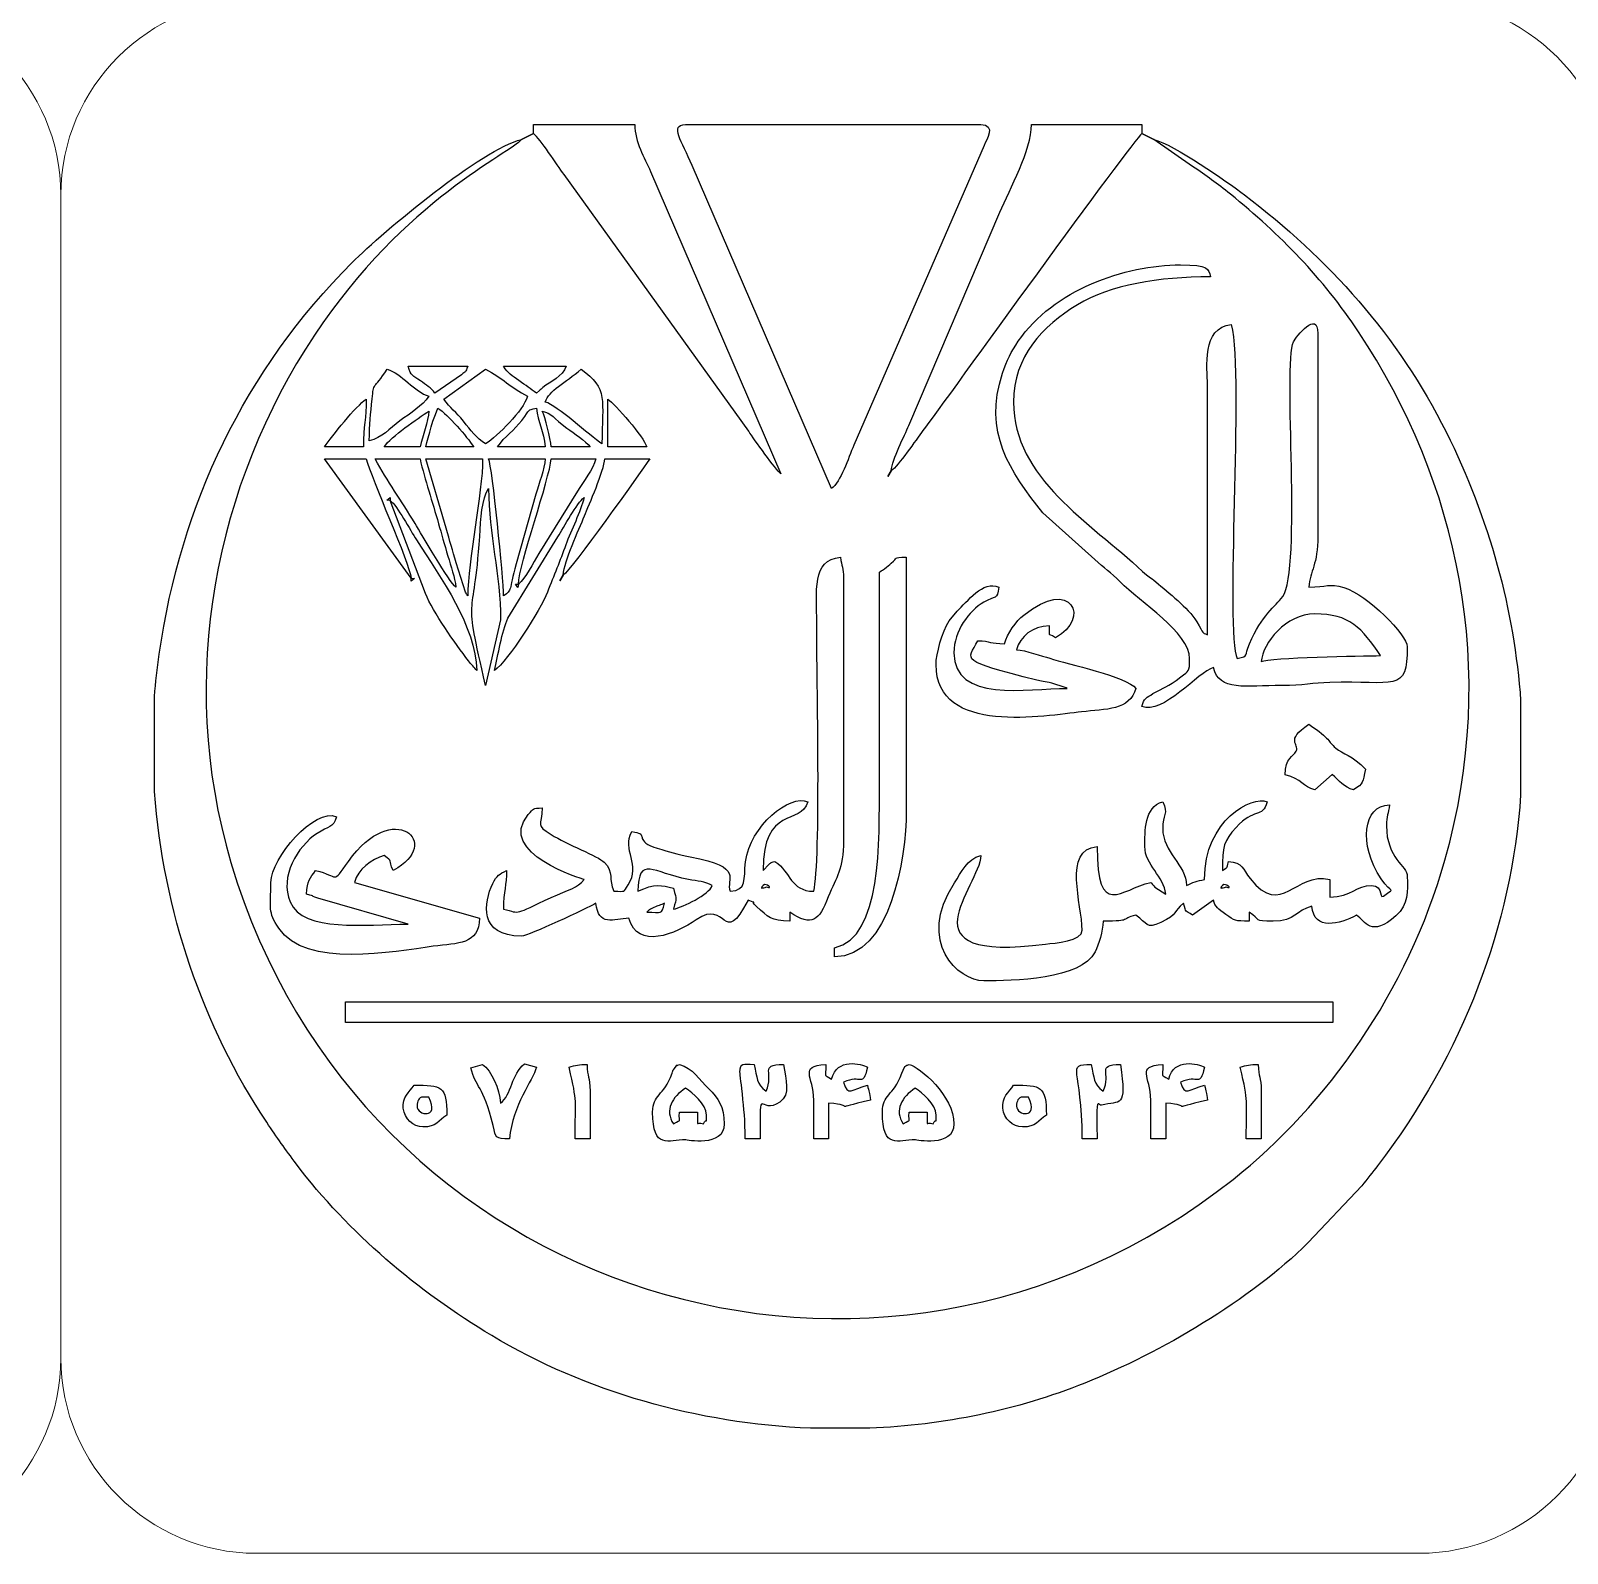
# Model space of a CAD drawing. Header units: millimetres. Extents: x -591 to 604, y 170 to 320.
# Drawn here: x -292.99 to -243.74, y 220.27 to 269.08 of the extents above; entities that cross this region are included whole.
import ezdxf

# ---------------------------------------------------------------- set-up
doc = ezdxf.new("R2010")
doc.units = ezdxf.units.MM
doc.header["$MEASUREMENT"] = 0
doc.layers.add('Layer 1', color=7, linetype='Continuous')

msp = doc.modelspace()

# ---------------------------------------------------------------- linework, layer by layer
at = {"layer": 'Layer 1', "color": 250, "lineweight": 18}
for points in [[(-335.5708, 270.0725), (-335.5708, 270.0725), (-298.2834, 270.0725), (-298.2834, 270.0725), (-294.8375, 270.0725), (-292.0271, 267.2621), (-292.0271, 263.8162), (-292.0271, 263.8162), (-292.0271, 226.5288), (-292.0271, 226.5288), (-292.0271, 223.0829), (-294.8375, 220.2725), (-298.2834, 220.2725), (-298.2834, 220.2725), (-335.5708, 220.2725), (-335.5708, 220.2725), (-339.0167, 220.2725), (-341.8271, 223.0829), (-341.8271, 226.5288), (-341.8271, 226.5288), (-341.8271, 263.8162), (-341.8271, 263.8162), (-341.8271, 267.2621), (-339.0167, 270.0725), (-335.5708, 270.0725)], [(-285.7708, 270.0725), (-285.7708, 270.0725), (-248.4834, 270.0725), (-248.4834, 270.0725), (-245.0375, 270.0725), (-242.2271, 267.2621), (-242.2271, 263.8162), (-242.2271, 263.8162), (-242.2271, 226.5288), (-242.2271, 226.5288), (-242.2271, 223.0829), (-245.0375, 220.2725), (-248.4834, 220.2725), (-248.4834, 220.2725), (-285.7708, 220.2725), (-285.7708, 220.2725), (-289.2167, 220.2725), (-292.0271, 223.0829), (-292.0271, 226.5288), (-292.0271, 226.5288), (-292.0271, 263.8162), (-292.0271, 263.8162), (-292.0271, 267.2621), (-289.2167, 270.0725), (-285.7708, 270.0725)]]:
    msp.add_open_spline(points, degree=3, knots=[0, 0, 0, 0, 0.125, 0.125, 0.125, 0.25, 0.25, 0.25, 0.375, 0.375, 0.375, 0.5, 0.5, 0.5, 0.625, 0.625, 0.625, 0.75, 0.75, 0.75, 0.875, 0.875, 0.875, 1, 1, 1, 1], dxfattribs=at)
at = {"layer": 'Layer 1', "color": 240}
for points, knots in [([(-276.8804, 265.7787), (-276.6498, 265.6096), (-276.1298, 264.7777), (-275.8973, 264.467), (-275.8973, 264.467), (-269.9768, 256.2356), (-269.9768, 256.2356), (-269.8064, 255.9854), (-269.1075, 254.9977), (-268.9439, 254.878), (-268.9439, 254.878), (-273.1247, 264.5622), (-273.1247, 264.5622), (-273.3188, 265.0163), (-273.6294, 265.5037), (-273.6294, 266.0656), (-273.6294, 266.0656), (-276.8804, 266.0656), (-276.8804, 266.0656), (-276.8804, 266.0656), (-276.8804, 265.7787), (-276.8804, 265.7787)], [0, 0, 0, 0, 0.1428571, 0.1428571, 0.1428571, 0.2857143, 0.2857143, 0.2857143, 0.4285714, 0.4285714, 0.4285714, 0.5714286, 0.5714286, 0.5714286, 0.7142857, 0.7142857, 0.7142857, 0.8571429, 0.8571429, 0.8571429, 1, 1, 1, 1]), ([(-267.3184, 254.3999), (-267.0313, 254.6104), (-266.7843, 255.3724), (-266.6081, 255.7932), (-266.6081, 255.7932), (-262.4333, 265.3944), (-262.4333, 265.3944), (-262.3437, 265.5854), (-262.0409, 266.0656), (-262.5375, 266.0656), (-262.5375, 266.0656), (-272.0037, 266.0656), (-272.0037, 266.0656), (-272.5265, 266.0656), (-272.1204, 265.5359), (-271.7862, 264.7534), (-271.7862, 264.7534), (-267.3184, 254.3999), (-267.3184, 254.3999)], [0, 0, 0, 0, 0.1666667, 0.1666667, 0.1666667, 0.3333333, 0.3333333, 0.3333333, 0.5, 0.5, 0.5, 0.6666667, 0.6666667, 0.6666667, 0.8333333, 0.8333333, 0.8333333, 1, 1, 1, 1]), ([(-265.406, 254.9736), (-265.1844, 255.122), (-264.6098, 255.9717), (-264.395, 256.2575), (-263.6963, 257.1873), (-257.6695, 265.5622), (-257.3739, 265.7787), (-257.3739, 265.7787), (-257.3739, 266.0656), (-257.3739, 266.0656), (-257.3739, 266.0656), (-260.9119, 266.0656), (-260.9119, 266.0656), (-260.9119, 265.2549), (-261.6009, 264.002), (-261.931, 263.26), (-261.931, 263.26), (-264.8459, 256.4215), (-264.8459, 256.4215), (-264.9788, 256.0995), (-265.376, 255.3346), (-265.406, 254.9736)], [0, 0, 0, 0, 0.1428571, 0.1428571, 0.1428571, 0.2857143, 0.2857143, 0.2857143, 0.4285714, 0.4285714, 0.4285714, 0.5714286, 0.5714286, 0.5714286, 0.7142857, 0.7142857, 0.7142857, 0.8571429, 0.8571429, 0.8571429, 1, 1, 1, 1]), ([(-256.9914, 265.5875), (-256.9914, 265.5875), (-255.7483, 264.727), (-255.7483, 264.727), (-255.2948, 264.4247), (-254.9726, 264.1902), (-254.5355, 263.8364), (-252.9436, 262.5483), (-251.5657, 261.1385), (-250.4313, 259.4301), (-247.2321, 254.6115), (-245.9158, 248.6305), (-247.6599, 242.4866), (-248.8536, 238.2813), (-251.4396, 234.638), (-254.45, 232.2562), (-265.8312, 223.2512), (-282.4424, 228.4985), (-286.5731, 242.4121), (-288.344, 248.377), (-287.0536, 254.554), (-283.8992, 259.3151), (-281.015, 263.6681), (-277.5682, 265.1707), (-277.2629, 265.5875), (-278.5107, 265.2968), (-281.6737, 262.6586), (-282.6892, 261.6432), (-286.1412, 258.1916), (-288.1731, 253.9153), (-288.8759, 249.0881), (-288.9414, 248.6392), (-288.9904, 248.1872), (-289.0241, 247.7331), (-289.0241, 247.7331), (-289.0241, 244.6858), (-289.0241, 244.6858), (-288.7492, 240.8946), (-287.4712, 237.1401), (-285.429, 234.0897), (-285.0884, 233.581), (-284.8405, 233.2306), (-284.4763, 232.7477), (-282.8164, 230.5463), (-280.5688, 228.66), (-278.2139, 227.2489), (-275.1971, 225.4412), (-271.6101, 224.4299), (-267.9913, 224.2793), (-267.9913, 224.2793), (-266.0984, 224.2793), (-266.0984, 224.2793), (-263.7227, 224.3787), (-261.3737, 224.8554), (-259.2043, 225.7271), (-256.7533, 226.7121), (-253.9097, 228.381), (-252.0412, 230.2297), (-252.0412, 230.2297), (-250.3262, 232.0528), (-250.3262, 232.0528), (-250.1473, 232.2643), (-249.9729, 232.4916), (-249.819, 232.6928), (-247.0563, 236.3041), (-245.5255, 240.3925), (-245.2301, 244.5787), (-245.2301, 244.5787), (-245.2301, 247.5939), (-245.2301, 247.5939), (-245.4348, 250.5065), (-246.2311, 253.4224), (-247.6206, 256.2167), (-249.1373, 259.2669), (-251.4182, 261.8047), (-254.0818, 263.8118), (-254.6478, 264.2384), (-256.337, 265.4351), (-256.9914, 265.5875)], [0, 0, 0, 0, 0.0384615, 0.0384615, 0.0384615, 0.0769231, 0.0769231, 0.0769231, 0.1153846, 0.1153846, 0.1153846, 0.1538462, 0.1538462, 0.1538462, 0.1923077, 0.1923077, 0.1923077, 0.2307692, 0.2307692, 0.2307692, 0.2692308, 0.2692308, 0.2692308, 0.3076923, 0.3076923, 0.3076923, 0.3461538, 0.3461538, 0.3461538, 0.3846154, 0.3846154, 0.3846154, 0.4230769, 0.4230769, 0.4230769, 0.4615385, 0.4615385, 0.4615385, 0.5, 0.5, 0.5, 0.5384615, 0.5384615, 0.5384615, 0.5769231, 0.5769231, 0.5769231, 0.6153846, 0.6153846, 0.6153846, 0.6538462, 0.6538462, 0.6538462, 0.6923077, 0.6923077, 0.6923077, 0.7307692, 0.7307692, 0.7307692, 0.7692308, 0.7692308, 0.7692308, 0.8076923, 0.8076923, 0.8076923, 0.8461538, 0.8461538, 0.8461538, 0.8846154, 0.8846154, 0.8846154, 0.9230769, 0.9230769, 0.9230769, 0.9615385, 0.9615385, 0.9615385, 1, 1, 1, 1]), ([(-277.0717, 265.6831), (-277.0717, 265.6831), (-277.2629, 265.5875), (-277.2629, 265.5875), (-277.2629, 265.5875), (-277.0717, 265.6831), (-277.0717, 265.6831)], [0, 0, 0, 0, 0.5, 0.5, 0.5, 1, 1, 1, 1]), ([(-276.8804, 265.7787), (-276.8804, 265.7787), (-277.0717, 265.6831), (-277.0717, 265.6831), (-277.0717, 265.6831), (-276.8804, 265.7787), (-276.8804, 265.7787)], [0, 0, 0, 0, 0.5, 0.5, 0.5, 1, 1, 1, 1]), ([(-257.1826, 265.6831), (-257.1826, 265.6831), (-257.3739, 265.7787), (-257.3739, 265.7787), (-257.3739, 265.7787), (-257.1826, 265.6831), (-257.1826, 265.6831)], [0, 0, 0, 0, 0.5, 0.5, 0.5, 1, 1, 1, 1]), ([(-256.9914, 265.5875), (-256.9914, 265.5875), (-257.1826, 265.6831), (-257.1826, 265.6831), (-257.1826, 265.6831), (-256.9914, 265.5875), (-256.9914, 265.5875)], [0, 0, 0, 0, 0.5, 0.5, 0.5, 1, 1, 1, 1]), ([(-255.844, 248.9495), (-255.844, 248.486), (-255.859, 248.5803), (-256.1233, 248.3682), (-256.5597, 248.0179), (-256.666, 248.0425), (-257.0166, 247.8272), (-257.2299, 247.6963), (-257.3037, 247.6824), (-257.3739, 247.4195), (-256.7164, 247.1155), (-255.5483, 248.5373), (-255.0791, 248.6626), (-254.8972, 247.8823), (-254.0518, 248.0929), (-252.8795, 248.0886), (-252.2164, 248.0862), (-251.8869, 248.1716), (-251.3529, 248.1877), (-249.2672, 248.2501), (-248.8636, 247.8229), (-248.8636, 249.3319), (-248.8636, 249.689), (-250.1272, 251.0026), (-250.8961, 251.2268), (-251.3825, 251.3686), (-251.4479, 251.2443), (-252.0192, 251.2443), (-251.9758, 251.7662), (-251.7323, 251.9736), (-251.7323, 252.87), (-251.7323, 252.87), (-251.7323, 259.3721), (-251.7323, 259.3721), (-251.7323, 260.1439), (-252.4365, 259.2628), (-252.5136, 259.1017), (-252.8531, 258.3923), (-252.237, 251.7926), (-252.8589, 250.9368), (-253.0944, 250.6128), (-253.5279, 250.3596), (-253.9261, 249.422), (-254.098, 249.0171), (-253.9162, 249.0558), (-254.314, 248.9495), (-254.7256, 249.8073), (-254.0998, 257.9185), (-254.5053, 259.6589), (-255.4651, 259.5791), (-255.2706, 258.2296), (-255.2703, 257.7466), (-255.2703, 257.7466), (-255.2703, 249.7144), (-255.2703, 249.7144), (-255.4752, 249.7971), (-255.3582, 249.7253), (-255.6158, 250.1339), (-255.9065, 250.5949), (-256.5052, 251.0529), (-256.9254, 251.406), (-257.1189, 251.5687), (-257.1572, 251.5644), (-257.3508, 251.7456), (-259.0544, 253.3403), (-261.4856, 254.721), (-261.4856, 257.1728), (-261.4856, 258.6435), (-260.5574, 259.6092), (-259.4389, 260.2897), (-258.3992, 260.9222), (-256.8236, 261.189), (-255.1746, 261.189), (-255.2432, 261.4456), (-255.2245, 261.5715), (-256.1308, 261.5715), (-257.9289, 261.5715), (-260.2113, 260.7647), (-261.3349, 259.1259), (-261.5655, 258.7895), (-261.6964, 258.5163), (-261.837, 258.0981), (-262.4705, 256.2133), (-261.6116, 254.9585), (-260.545, 253.6192), (-260.545, 253.6192), (-258.8798, 252.129), (-258.8798, 252.129), (-258.5734, 251.8369), (-258.3707, 251.7192), (-258.0678, 251.4111), (-257.4292, 250.762), (-255.844, 249.7869), (-255.844, 248.9495)], [0, 0, 0, 0, 0.0322581, 0.0322581, 0.0322581, 0.0645161, 0.0645161, 0.0645161, 0.0967742, 0.0967742, 0.0967742, 0.1290323, 0.1290323, 0.1290323, 0.1612903, 0.1612903, 0.1612903, 0.1935484, 0.1935484, 0.1935484, 0.2258065, 0.2258065, 0.2258065, 0.2580645, 0.2580645, 0.2580645, 0.2903226, 0.2903226, 0.2903226, 0.3225806, 0.3225806, 0.3225806, 0.3548387, 0.3548387, 0.3548387, 0.3870968, 0.3870968, 0.3870968, 0.4193548, 0.4193548, 0.4193548, 0.4516129, 0.4516129, 0.4516129, 0.483871, 0.483871, 0.483871, 0.516129, 0.516129, 0.516129, 0.5483871, 0.5483871, 0.5483871, 0.5806452, 0.5806452, 0.5806452, 0.6129032, 0.6129032, 0.6129032, 0.6451613, 0.6451613, 0.6451613, 0.6774194, 0.6774194, 0.6774194, 0.7096774, 0.7096774, 0.7096774, 0.7419355, 0.7419355, 0.7419355, 0.7741935, 0.7741935, 0.7741935, 0.8064516, 0.8064516, 0.8064516, 0.8387097, 0.8387097, 0.8387097, 0.8709677, 0.8709677, 0.8709677, 0.9032258, 0.9032258, 0.9032258, 0.9354839, 0.9354839, 0.9354839, 0.9677419, 0.9677419, 0.9677419, 1, 1, 1, 1]), ([(-282.1395, 255.9298), (-281.7325, 256.0246), (-281.4958, 256.3187), (-281.1563, 256.5721), (-280.8167, 256.8254), (-280.4435, 257.0409), (-280.2271, 257.3641), (-280.6867, 257.4869), (-281.1063, 258.102), (-281.5657, 258.2246), (-282.0212, 257.5447), (-281.997, 257.8277), (-282.0476, 257.2723), (-282.0917, 256.7869), (-282.1395, 256.4771), (-282.1395, 255.9298)], [0, 0, 0, 0, 0.2, 0.2, 0.2, 0.4, 0.4, 0.4, 0.6, 0.6, 0.6, 0.8, 0.8, 0.8, 1, 1, 1, 1]), ([(-280.0358, 257.4597), (-280.0358, 257.4597), (-279.186, 258.0442), (-279.186, 258.0442), (-279.0427, 258.1789), (-279.0625, 258.1037), (-278.984, 258.3203), (-278.984, 258.3203), (-280.8964, 258.3203), (-280.8964, 258.3203), (-280.8116, 258.0024), (-280.7366, 258.0212), (-280.5017, 257.8546), (-280.3223, 257.7275), (-280.1596, 257.6285), (-280.0358, 257.4597)], [0, 0, 0, 0, 0.2, 0.2, 0.2, 0.4, 0.4, 0.4, 0.6, 0.6, 0.6, 0.8, 0.8, 0.8, 1, 1, 1, 1]), ([(-279.7489, 257.2685), (-279.5548, 256.9785), (-279.3525, 256.8596), (-279.12, 256.5588), (-278.8813, 256.2499), (-278.713, 256.0368), (-278.4103, 255.8342), (-278.0295, 256.0891), (-277.199, 256.8875), (-277.0717, 257.3641), (-277.5901, 257.6384), (-277.8919, 257.9505), (-278.4103, 258.2246), (-278.4103, 258.2246), (-279.7489, 257.2685), (-279.7489, 257.2685)], [0, 0, 0, 0, 0.2, 0.2, 0.2, 0.4, 0.4, 0.4, 0.6, 0.6, 0.6, 0.8, 0.8, 0.8, 1, 1, 1, 1]), ([(-276.7848, 257.4597), (-276.7848, 257.4597), (-276.6821, 257.5482), (-276.6821, 257.5482), (-276.6672, 257.5606), (-276.5986, 257.6186), (-276.578, 257.6355), (-276.3218, 257.8437), (-275.9473, 257.9922), (-275.8286, 258.3203), (-275.8286, 258.3203), (-277.8366, 258.3203), (-277.8366, 258.3203), (-277.6847, 258.0935), (-277.5822, 258.0195), (-277.3406, 257.8602), (-277.1092, 257.7077), (-276.9837, 257.5928), (-276.7848, 257.4597)], [0, 0, 0, 0, 0.1666667, 0.1666667, 0.1666667, 0.3333333, 0.3333333, 0.3333333, 0.5, 0.5, 0.5, 0.6666667, 0.6666667, 0.6666667, 0.8333333, 0.8333333, 0.8333333, 1, 1, 1, 1]), ([(-276.4979, 257.1728), (-276.1256, 257.0734), (-275.0832, 256.1035), (-274.6812, 255.8342), (-274.6812, 257.2135), (-274.4653, 257.632), (-275.3505, 258.2246), (-275.8429, 257.7967), (-276.4, 257.5394), (-276.4979, 257.1728)], [0, 0, 0, 0, 0.3333333, 0.3333333, 0.3333333, 0.6666667, 0.6666667, 0.6666667, 1, 1, 1, 1]), ([(-283.5737, 255.7386), (-283.5737, 255.7386), (-282.3307, 255.7386), (-282.3307, 255.7386), (-282.3307, 256.4073), (-282.2351, 256.6528), (-282.2351, 257.2685), (-282.5547, 257.0546), (-283.3434, 256.0827), (-283.5737, 255.7386)], [0, 0, 0, 0, 0.3333333, 0.3333333, 0.3333333, 0.6666667, 0.6666667, 0.6666667, 1, 1, 1, 1]), ([(-274.4899, 255.7386), (-274.4899, 255.7386), (-273.2469, 255.7386), (-273.2469, 255.7386), (-273.332, 256.0573), (-274.2681, 257.106), (-274.4899, 257.2685), (-274.4899, 257.2685), (-274.4899, 255.7386), (-274.4899, 255.7386)], [0, 0, 0, 0, 0.3333333, 0.3333333, 0.3333333, 0.6666667, 0.6666667, 0.6666667, 1, 1, 1, 1]), ([(-281.6614, 255.7386), (-281.6614, 255.7386), (-280.514, 255.7386), (-280.514, 255.7386), (-280.4298, 256.0995), (-280.2562, 256.5367), (-280.2271, 256.886), (-280.5859, 256.6458), (-281.4407, 256.0679), (-281.6614, 255.7386)], [0, 0, 0, 0, 0.3333333, 0.3333333, 0.3333333, 0.6666667, 0.6666667, 0.6666667, 1, 1, 1, 1]), ([(-280.3227, 255.7386), (-280.3227, 255.7386), (-278.7928, 255.7386), (-278.7928, 255.7386), (-279.0173, 256.0737), (-279.6044, 256.7568), (-279.9402, 256.9816), (-280.0685, 256.7145), (-280.247, 256.0634), (-280.3227, 255.7386)], [0, 0, 0, 0, 0.3333333, 0.3333333, 0.3333333, 0.6666667, 0.6666667, 0.6666667, 1, 1, 1, 1]), ([(-278.0278, 255.7386), (-278.0278, 255.7386), (-276.4979, 255.7386), (-276.4979, 255.7386), (-276.5393, 256.2354), (-276.747, 256.5277), (-276.7848, 256.9816), (-277.1148, 256.8935), (-276.9526, 256.9722), (-277.2494, 256.5857), (-277.495, 256.266), (-277.7993, 256.0798), (-278.0278, 255.7386)], [0, 0, 0, 0, 0.25, 0.25, 0.25, 0.5, 0.5, 0.5, 0.75, 0.75, 0.75, 1, 1, 1, 1]), ([(-276.3066, 255.7386), (-276.3066, 255.7386), (-275.0637, 255.7386), (-275.0637, 255.7386), (-275.2112, 255.9402), (-275.5666, 256.1614), (-275.8021, 256.3388), (-276.2479, 256.6747), (-276.2849, 256.8037), (-276.5935, 256.886), (-276.5033, 256.6979), (-276.3286, 256.0025), (-276.3066, 255.7386)], [0, 0, 0, 0, 0.25, 0.25, 0.25, 0.5, 0.5, 0.5, 0.75, 0.75, 0.75, 1, 1, 1, 1]), ([(-280.8008, 251.5313), (-280.8416, 252.0214), (-282.0909, 254.7372), (-282.2351, 255.356), (-282.2351, 255.356), (-283.5737, 255.356), (-283.5737, 255.356), (-283.5737, 255.356), (-280.8008, 251.5313), (-280.8008, 251.5313)], [0, 0, 0, 0, 0.3333333, 0.3333333, 0.3333333, 0.6666667, 0.6666667, 0.6666667, 1, 1, 1, 1]), ([(-279.3665, 251.2443), (-279.3918, 251.548), (-279.5272, 251.913), (-279.6201, 252.2338), (-279.7284, 252.6078), (-279.8316, 252.9603), (-279.9194, 253.2731), (-280.1175, 253.9783), (-280.3559, 254.6774), (-280.514, 255.356), (-280.514, 255.356), (-281.9482, 255.356), (-281.9482, 255.356), (-281.5618, 254.6256), (-281.1065, 254.0096), (-280.6743, 253.2833), (-280.469, 252.9382), (-279.5643, 251.3892), (-279.3665, 251.2443)], [0, 0, 0, 0, 0.1666667, 0.1666667, 0.1666667, 0.3333333, 0.3333333, 0.3333333, 0.5, 0.5, 0.5, 0.6666667, 0.6666667, 0.6666667, 0.8333333, 0.8333333, 0.8333333, 1, 1, 1, 1]), ([(-278.984, 250.9576), (-278.984, 252.0683), (-278.506, 254.2569), (-278.506, 255.356), (-278.506, 255.356), (-280.3227, 255.356), (-280.3227, 255.356), (-280.3227, 255.356), (-279.6741, 253.1361), (-279.6741, 253.1361), (-279.559, 252.7262), (-279.4705, 252.4169), (-279.3553, 252.0206), (-279.3553, 252.0206), (-279.0538, 251.0789), (-279.0538, 251.0789), (-279.0456, 251.0624), (-279.026, 251.031), (-279.0192, 251.018), (-279.0123, 251.0049), (-278.9974, 250.9766), (-278.984, 250.9576)], [0, 0, 0, 0, 0.1428571, 0.1428571, 0.1428571, 0.2857143, 0.2857143, 0.2857143, 0.4285714, 0.4285714, 0.4285714, 0.5714286, 0.5714286, 0.5714286, 0.7142857, 0.7142857, 0.7142857, 0.8571429, 0.8571429, 0.8571429, 1, 1, 1, 1]), ([(-277.8366, 250.9576), (-277.5383, 251.176), (-277.6853, 251.0874), (-277.4334, 251.9886), (-277.4334, 251.9886), (-276.7961, 254.2198), (-276.7961, 254.2198), (-276.7015, 254.5439), (-276.5252, 255.029), (-276.4979, 255.356), (-276.4979, 255.356), (-278.3147, 255.356), (-278.3147, 255.356), (-278.1966, 255.11), (-277.8366, 251.513), (-277.8366, 250.9576)], [0, 0, 0, 0, 0.2, 0.2, 0.2, 0.4, 0.4, 0.4, 0.6, 0.6, 0.6, 0.8, 0.8, 0.8, 1, 1, 1, 1]), ([(-277.3585, 251.3399), (-277.1241, 251.5117), (-276.8915, 252.0235), (-276.7077, 252.3148), (-276.7077, 252.3148), (-275.4647, 254.3228), (-275.4647, 254.3228), (-275.281, 254.6145), (-274.9601, 255.0278), (-274.8724, 255.356), (-274.8724, 255.356), (-276.3066, 255.356), (-276.3066, 255.356), (-276.3592, 254.724), (-277.3447, 251.9594), (-277.3585, 251.3399)], [0, 0, 0, 0, 0.2, 0.2, 0.2, 0.4, 0.4, 0.4, 0.6, 0.6, 0.6, 0.8, 0.8, 0.8, 1, 1, 1, 1]), ([(-275.9242, 251.6269), (-275.6545, 251.8074), (-273.4776, 254.8687), (-273.1511, 255.356), (-273.1511, 255.356), (-274.5855, 255.356), (-274.5855, 255.356), (-274.618, 254.9663), (-275.0975, 253.885), (-275.2411, 253.5256), (-275.4223, 253.0723), (-275.8856, 252.0902), (-275.9242, 251.6269)], [0, 0, 0, 0, 0.25, 0.25, 0.25, 0.5, 0.5, 0.5, 0.75, 0.75, 0.75, 1, 1, 1, 1]), ([(-265.406, 254.9736), (-265.406, 254.9736), (-265.516, 254.7872), (-265.516, 254.7872), (-265.516, 254.7872), (-265.406, 254.9736), (-265.406, 254.9736)], [0, 0, 0, 0, 0.5, 0.5, 0.5, 1, 1, 1, 1]), ([(-278.4103, 248.0889), (-278.4103, 248.0889), (-277.9322, 250.1925), (-277.9322, 250.1925), (-277.9322, 251.6315), (-278.3147, 252.9305), (-278.3147, 254.3999), (-278.5396, 254.0761), (-278.5605, 253.4323), (-278.5982, 252.8666), (-278.7913, 249.9816), (-279.1384, 251.2142), (-278.4103, 248.0889)], [0, 0, 0, 0, 0.25, 0.25, 0.25, 0.5, 0.5, 0.5, 0.75, 0.75, 0.75, 1, 1, 1, 1]), ([(-281.4701, 254.0174), (-281.4701, 254.0174), (-281.4701, 254.113), (-281.4701, 254.113), (-281.4701, 254.113), (-281.5817, 254.0333), (-281.5817, 254.0333), (-281.5817, 254.0333), (-281.4701, 254.0174), (-281.4701, 254.0174)], [0, 0, 0, 0, 0.3333333, 0.3333333, 0.3333333, 0.6666667, 0.6666667, 0.6666667, 1, 1, 1, 1]), ([(-281.4701, 254.0174), (-281.4701, 254.0174), (-280.3376, 251.0383), (-280.3376, 251.0383), (-280.0966, 250.4315), (-279.3944, 249.4434), (-278.9585, 248.8793), (-278.8646, 248.7581), (-278.7818, 248.6644), (-278.6972, 248.567), (-278.7289, 249.9936), (-279.8262, 251.5132), (-280.6283, 252.7556), (-280.828, 253.0649), (-281.2408, 253.8493), (-281.4701, 254.0174)], [0, 0, 0, 0, 0.2, 0.2, 0.2, 0.4, 0.4, 0.4, 0.6, 0.6, 0.6, 0.8, 0.8, 0.8, 1, 1, 1, 1]), ([(-278.1234, 248.567), (-277.692, 248.8832), (-276.651, 250.5167), (-276.4293, 251.0802), (-276.2177, 251.6177), (-276.0249, 252.0804), (-275.8397, 252.5942), (-275.6686, 253.0696), (-275.3616, 253.6549), (-275.2549, 254.113), (-275.4847, 253.9446), (-275.8965, 253.161), (-276.0967, 252.8513), (-276.0967, 252.8513), (-277.6955, 250.2426), (-277.6955, 250.2426), (-277.8927, 249.827), (-278.0118, 249.0466), (-278.1234, 248.567)], [0, 0, 0, 0, 0.1666667, 0.1666667, 0.1666667, 0.3333333, 0.3333333, 0.3333333, 0.5, 0.5, 0.5, 0.6666667, 0.6666667, 0.6666667, 0.8333333, 0.8333333, 0.8333333, 1, 1, 1, 1]), ([(-267.8921, 241.4911), (-268.6585, 241.5081), (-268.6033, 242.0912), (-269.1351, 242.4473), (-269.3092, 242.4007), (-269.232, 242.4274), (-269.3297, 242.3549), (-269.3297, 242.3549), (-269.5176, 242.1605), (-269.5176, 242.1605), (-269.5176, 244.2652), (-268.2905, 243.5842), (-268.0833, 244.3597), (-268.6468, 244.6202), (-269.9392, 243.5889), (-270.0781, 242.4339), (-270.1463, 241.8663), (-270.0158, 241.5371), (-270.5694, 241.4911), (-270.7322, 241.8852), (-270.0696, 242.261), (-271.8528, 242.5982), (-272.3238, 242.6871), (-272.4852, 242.7497), (-272.9114, 242.8783), (-272.9165, 242.8798), (-273.1185, 242.9421), (-273.1291, 242.9475), (-273.6224, 243.1959), (-273.1655, 243.3423), (-273.7248, 243.4035), (-274.0524, 242.8205), (-273.4178, 242.3368), (-273.8396, 241.7039), (-274.0204, 241.4326), (-273.8874, 241.5002), (-274.2986, 241.4911), (-274.4866, 241.8829), (-274.2787, 242.095), (-274.6086, 242.4241), (-274.795, 242.6101), (-275.8138, 243.0026), (-276.3083, 243.3086), (-276.833, 243.6335), (-276.6069, 243.5706), (-276.5935, 244.1685), (-276.9173, 244.1415), (-276.868, 244.1611), (-277.0438, 243.9493), (-278.0817, 242.6975), (-275.2817, 241.8757), (-275.2549, 241.8736), (-275.4641, 241.5879), (-275.751, 241.552), (-276.3041, 241.2971), (-277.5453, 240.7253), (-277.2495, 240.7806), (-277.8366, 240.9174), (-277.8366, 241.4979), (-277.7409, 241.6835), (-277.7409, 242.1605), (-277.9707, 242.0389), (-278.0496, 242.0046), (-278.1801, 241.7387), (-278.4751, 241.1373), (-278.6392, 240.0567), (-277.2629, 240.0567), (-277.0252, 240.0567), (-275.1749, 240.9485), (-274.8724, 241.1085), (-274.8106, 240.3655), (-274.2974, 240.5908), (-273.8206, 240.6304), (-273.5449, 239.598), (-272.3064, 240.1298), (-271.6604, 240.579), (-270.6476, 241.2832), (-270.8272, 239.6329), (-269.9957, 241.2041), (-269.6272, 241.0708), (-269.9737, 241.222), (-269.7223, 240.9994), (-269.3513, 240.6709), (-269.2679, 240.5348), (-268.657, 240.5348), (-268.657, 240.5348), (-268.657, 240.8216), (-268.657, 240.8216), (-267.9367, 240.3391), (-267.7286, 240.5447), (-267.4264, 241.3121), (-267.1653, 241.9752), (-266.9359, 242.1724), (-266.9359, 243.1166), (-266.9359, 243.1166), (-266.9359, 251.5313), (-266.9359, 251.5313), (-266.9359, 251.861), (-267.0066, 251.9015), (-267.0315, 252.2006), (-267.9597, 252.1234), (-267.7966, 251.0883), (-267.7965, 250.0969), (-267.7963, 248.2505), (-267.6571, 242.4997), (-267.8921, 241.4911)], [0, 0, 0, 0, 0.0285714, 0.0285714, 0.0285714, 0.0571429, 0.0571429, 0.0571429, 0.0857143, 0.0857143, 0.0857143, 0.1142857, 0.1142857, 0.1142857, 0.1428571, 0.1428571, 0.1428571, 0.1714286, 0.1714286, 0.1714286, 0.2, 0.2, 0.2, 0.2285714, 0.2285714, 0.2285714, 0.2571429, 0.2571429, 0.2571429, 0.2857143, 0.2857143, 0.2857143, 0.3142857, 0.3142857, 0.3142857, 0.3428571, 0.3428571, 0.3428571, 0.3714286, 0.3714286, 0.3714286, 0.4, 0.4, 0.4, 0.4285714, 0.4285714, 0.4285714, 0.4571429, 0.4571429, 0.4571429, 0.4857143, 0.4857143, 0.4857143, 0.5142857, 0.5142857, 0.5142857, 0.5428571, 0.5428571, 0.5428571, 0.5714286, 0.5714286, 0.5714286, 0.6, 0.6, 0.6, 0.6285714, 0.6285714, 0.6285714, 0.6571429, 0.6571429, 0.6571429, 0.6857143, 0.6857143, 0.6857143, 0.7142857, 0.7142857, 0.7142857, 0.7428571, 0.7428571, 0.7428571, 0.7714286, 0.7714286, 0.7714286, 0.8, 0.8, 0.8, 0.8285714, 0.8285714, 0.8285714, 0.8571429, 0.8571429, 0.8571429, 0.8857143, 0.8857143, 0.8857143, 0.9142857, 0.9142857, 0.9142857, 0.9428571, 0.9428571, 0.9428571, 0.9714286, 0.9714286, 0.9714286, 1, 1, 1, 1]), ([(-265.7885, 251.7225), (-265.7885, 249.4913), (-265.7885, 247.2602), (-265.7885, 245.0291), (-265.7885, 243.0472), (-265.7033, 240.0283), (-267.2227, 239.6742), (-267.2227, 239.6742), (-267.2227, 239.3873), (-267.2227, 239.3873), (-265.4472, 239.3873), (-264.9279, 242.5273), (-264.9279, 244.0728), (-264.9279, 244.0728), (-264.9279, 252.2006), (-264.9279, 252.2006), (-265.3894, 252.1903), (-265.1704, 252.1958), (-265.4064, 252.0096), (-265.4082, 252.0082), (-265.486, 251.9342), (-265.5604, 251.877), (-265.6656, 251.7959), (-265.7054, 251.778), (-265.7885, 251.7225)], [0, 0, 0, 0, 0.125, 0.125, 0.125, 0.25, 0.25, 0.25, 0.375, 0.375, 0.375, 0.5, 0.5, 0.5, 0.625, 0.625, 0.625, 0.75, 0.75, 0.75, 0.875, 0.875, 0.875, 1, 1, 1, 1]), ([(-280.8008, 251.5313), (-280.8008, 251.5313), (-280.8008, 251.4357), (-280.8008, 251.4357), (-280.8008, 251.4357), (-280.6892, 251.5154), (-280.6892, 251.5154), (-280.6892, 251.5154), (-280.8008, 251.5313), (-280.8008, 251.5313)], [0, 0, 0, 0, 0.3333333, 0.3333333, 0.3333333, 0.6666667, 0.6666667, 0.6666667, 1, 1, 1, 1]), ([(-277.3585, 251.3399), (-277.3585, 251.3399), (-277.4541, 251.3399), (-277.4541, 251.3399), (-277.4541, 251.3399), (-277.3744, 251.2285), (-277.3744, 251.2285), (-277.3744, 251.2285), (-277.3585, 251.3399), (-277.3585, 251.3399)], [0, 0, 0, 0, 0.3333333, 0.3333333, 0.3333333, 0.6666667, 0.6666667, 0.6666667, 1, 1, 1, 1]), ([(-275.9242, 251.6269), (-275.9242, 251.6269), (-276.0342, 251.4403), (-276.0342, 251.4403), (-276.0342, 251.4403), (-275.9242, 251.6269), (-275.9242, 251.6269)], [0, 0, 0, 0, 0.5, 0.5, 0.5, 1, 1, 1, 1]), ([(-263.9718, 248.7582), (-263.9718, 246.4664), (-260.4503, 247.12), (-259.3032, 247.2452), (-258.5419, 247.3285), (-257.7526, 247.2916), (-257.5651, 247.9932), (-257.8386, 248.3665), (-259.7562, 248.7844), (-260.3264, 248.9612), (-260.5789, 249.0396), (-261.101, 249.2123), (-261.39, 249.2363), (-261.2769, 249.66), (-260.8805, 249.9892), (-260.3382, 250.0013), (-260.3011, 249.5572), (-260.4406, 249.8341), (-260.1468, 249.6187), (-259.0048, 250.2232), (-259.6172, 251.5947), (-261.1617, 250.3468), (-261.3945, 250.159), (-261.6994, 249.7412), (-261.7723, 249.4275), (-262.253, 249.4275), (-262.2005, 249.5136), (-262.633, 249.5232), (-262.9768, 248.8736), (-263.2616, 248.901), (-260.7424, 248.2583), (-260.6053, 248.2234), (-260.4847, 248.2107), (-260.2632, 248.1638), (-260.2632, 248.1638), (-259.828, 248.0252), (-259.828, 248.0252), (-259.8139, 248.0191), (-259.7845, 248.006), (-259.7643, 247.9932), (-261.059, 247.9932), (-263.398, 247.5294), (-263.398, 249.1407), (-263.398, 249.8393), (-262.9271, 250.4754), (-262.4365, 250.761), (-262.0629, 250.9785), (-262.0102, 250.8188), (-261.9637, 251.2443), (-262.451, 251.4698), (-262.9833, 250.7689), (-263.295, 250.4721), (-263.295, 250.4721), (-263.5544, 250.1578), (-263.5544, 250.1578), (-263.7734, 249.8085), (-263.9718, 249.0962), (-263.9718, 248.7582)], [0, 0, 0, 0, 0.0526316, 0.0526316, 0.0526316, 0.1052632, 0.1052632, 0.1052632, 0.1578947, 0.1578947, 0.1578947, 0.2105263, 0.2105263, 0.2105263, 0.2631579, 0.2631579, 0.2631579, 0.3157895, 0.3157895, 0.3157895, 0.3684211, 0.3684211, 0.3684211, 0.4210526, 0.4210526, 0.4210526, 0.4736842, 0.4736842, 0.4736842, 0.5263158, 0.5263158, 0.5263158, 0.5789474, 0.5789474, 0.5789474, 0.6315789, 0.6315789, 0.6315789, 0.6842105, 0.6842105, 0.6842105, 0.7368421, 0.7368421, 0.7368421, 0.7894737, 0.7894737, 0.7894737, 0.8421053, 0.8421053, 0.8421053, 0.8947368, 0.8947368, 0.8947368, 0.9473684, 0.9473684, 0.9473684, 1, 1, 1, 1]), ([(-253.5491, 248.8538), (-253.4997, 249.4482), (-252.758, 250.3839), (-251.828, 250.3839), (-250.7179, 250.3839), (-250.3187, 249.9327), (-249.7243, 249.045), (-250.3117, 249.045), (-253.2761, 248.985), (-253.5491, 248.8538)], [0, 0, 0, 0, 0.3333333, 0.3333333, 0.3333333, 0.6666667, 0.6666667, 0.6666667, 1, 1, 1, 1]), ([(-252.7842, 245.2203), (-252.2308, 245.0913), (-252.2144, 244.8453), (-251.828, 244.7422), (-251.828, 244.7422), (-251.2721, 245.2389), (-251.2721, 245.2389), (-251.0447, 245.0381), (-250.8937, 244.8245), (-250.5849, 244.7422), (-250.2584, 244.9608), (-250.3045, 244.9736), (-250.2025, 245.4115), (-250.6258, 245.8577), (-250.934, 245.887), (-251.1598, 246.0797), (-251.4365, 246.3154), (-251.2739, 246.3467), (-252.0192, 246.8458), (-252.8126, 246.3145), (-252.3041, 246.2234), (-252.4267, 245.9833), (-252.5186, 245.8038), (-252.7713, 245.7937), (-252.7842, 245.2203)], [0, 0, 0, 0, 0.125, 0.125, 0.125, 0.25, 0.25, 0.25, 0.375, 0.375, 0.375, 0.5, 0.5, 0.5, 0.625, 0.625, 0.625, 0.75, 0.75, 0.75, 0.875, 0.875, 0.875, 1, 1, 1, 1]), ([(-285.295, 241.778), (-285.295, 240.9362), (-285.3986, 240.8412), (-285.0442, 240.3075), (-284.1815, 239.0086), (-281.3535, 239.5564), (-280.0901, 239.7285), (-279.2933, 239.837), (-278.6208, 239.771), (-278.6015, 240.6304), (-278.6015, 240.6304), (-282.6175, 241.778), (-282.6175, 241.778), (-282.5077, 242.1894), (-282.0711, 242.5291), (-281.6614, 242.6385), (-281.3455, 242.4071), (-281.5541, 242.5344), (-281.3745, 242.1605), (-279.7265, 243.0325), (-281.385, 244.4894), (-282.8092, 242.4476), (-283.3419, 241.6841), (-283.1001, 241.9833), (-283.8607, 242.1605), (-284.0351, 241.8998), (-284.1376, 241.8409), (-284.1476, 241.3955), (-283.7926, 241.3127), (-284.1175, 241.3742), (-283.7908, 241.274), (-283.7908, 241.274), (-280.8964, 240.4392), (-280.8964, 240.4392), (-282.2694, 240.4392), (-284.2475, 240.159), (-284.6773, 241.1551), (-285.0231, 241.9563), (-284.4471, 242.9319), (-283.8065, 243.3492), (-283.4529, 243.5795), (-283.2887, 243.5166), (-283.1912, 243.8816), (-283.8789, 244.1996), (-285.295, 242.5441), (-285.295, 241.778)], [0, 0, 0, 0, 0.0666667, 0.0666667, 0.0666667, 0.1333333, 0.1333333, 0.1333333, 0.2, 0.2, 0.2, 0.2666667, 0.2666667, 0.2666667, 0.3333333, 0.3333333, 0.3333333, 0.4, 0.4, 0.4, 0.4666667, 0.4666667, 0.4666667, 0.5333333, 0.5333333, 0.5333333, 0.6, 0.6, 0.6, 0.6666667, 0.6666667, 0.6666667, 0.7333333, 0.7333333, 0.7333333, 0.8, 0.8, 0.8, 0.8666667, 0.8666667, 0.8666667, 0.9333333, 0.9333333, 0.9333333, 1, 1, 1, 1]), ([(-255.3659, 241.8736), (-255.5976, 241.8195), (-255.7496, 241.7735), (-255.9396, 241.6822), (-255.954, 242.3271), (-256.7046, 242.7548), (-256.7046, 243.4991), (-256.7046, 243.9648), (-256.5137, 243.9618), (-256.7046, 244.3597), (-257.2972, 244.2014), (-257.2783, 243.3991), (-257.2783, 242.9254), (-257.2783, 242.3293), (-256.6573, 241.9779), (-256.6089, 241.3955), (-256.6089, 241.3955), (-256.9535, 241.6246), (-256.9535, 241.6246), (-257.0084, 241.6789), (-257.0672, 241.7591), (-257.0871, 241.778), (-258.0532, 241.5529), (-258.8082, 240.5775), (-258.8082, 242.9254), (-259.9212, 242.8328), (-259.2864, 241.0626), (-259.2864, 240.2479), (-259.2864, 239.8866), (-260.1552, 239.837), (-260.4618, 239.7979), (-265.197, 239.1935), (-262.5598, 241.6301), (-262.5375, 242.6385), (-262.9766, 242.5213), (-263.1527, 242.1122), (-263.3807, 241.7607), (-264.6195, 239.8518), (-263.2507, 238.6224), (-262.4418, 238.6224), (-261.5375, 238.6224), (-259.3006, 238.6567), (-258.8719, 239.5467), (-258.7531, 239.7933), (-258.6241, 240.2148), (-258.6169, 240.5348), (-257.6307, 240.5348), (-258.1156, 240.5978), (-257.5651, 240.7262), (-257.1857, 240.472), (-257.2484, 240.2626), (-256.7664, 240.4888), (-256.1881, 240.7606), (-256.3827, 240.8539), (-256.0352, 241.1085), (-255.946, 240.7745), (-255.9988, 240.8938), (-255.7483, 240.7262), (-255.7483, 240.7262), (-255.0791, 241.2041), (-255.0791, 241.2041), (-255.0242, 240.9989), (-254.9309, 240.9244), (-254.6785, 240.7441), (-254.4045, 240.5482), (-254.378, 240.5348), (-253.9316, 240.5348), (-253.9316, 240.5348), (-253.9316, 240.8216), (-253.9316, 240.8216), (-253.5471, 240.5641), (-253.8155, 240.5348), (-253.1666, 240.5348), (-252.4509, 240.5348), (-252.4267, 240.8786), (-251.9236, 241.0129), (-251.8571, 240.2141), (-251.0322, 240.4389), (-250.4893, 240.7262), (-250.2131, 240.5411), (-250.0209, 239.9879), (-249.2275, 240.7073), (-248.8156, 241.0806), (-248.8636, 241.4878), (-248.8636, 241.9692), (-248.8636, 242.3071), (-249.5331, 242.5414), (-249.5331, 243.5948), (-249.5331, 243.9244), (-249.4624, 243.9649), (-249.4375, 244.2641), (-250.2723, 244.2454), (-250.4456, 242.9916), (-249.7, 241.89), (-249.3491, 241.3714), (-249.2867, 241.6283), (-249.5377, 241.3982), (-249.8379, 241.1232), (-249.5769, 241.6822), (-250.0112, 241.6822), (-250.4894, 241.6822), (-250.6451, 241.3155), (-251.3499, 241.2999), (-251.3499, 241.2999), (-251.3499, 241.8736), (-251.3499, 241.8736), (-252.4623, 242.1327), (-252.8734, 240.6206), (-253.9034, 241.9017), (-254.1552, 242.2152), (-254.1233, 242.4076), (-254.6009, 242.4473), (-254.6678, 242.1677), (-254.5886, 242.3095), (-254.7922, 242.1605), (-254.7922, 242.9375), (-254.7459, 243.1033), (-254.3545, 243.5396), (-253.7782, 244.1826), (-253.506, 243.8046), (-253.3579, 244.3597), (-253.8344, 244.58), (-255.3659, 243.7768), (-255.3659, 241.8736)], [0, 0, 0, 0, 0.0243902, 0.0243902, 0.0243902, 0.0487805, 0.0487805, 0.0487805, 0.0731707, 0.0731707, 0.0731707, 0.097561, 0.097561, 0.097561, 0.1219512, 0.1219512, 0.1219512, 0.1463415, 0.1463415, 0.1463415, 0.1707317, 0.1707317, 0.1707317, 0.195122, 0.195122, 0.195122, 0.2195122, 0.2195122, 0.2195122, 0.2439024, 0.2439024, 0.2439024, 0.2682927, 0.2682927, 0.2682927, 0.2926829, 0.2926829, 0.2926829, 0.3170732, 0.3170732, 0.3170732, 0.3414634, 0.3414634, 0.3414634, 0.3658537, 0.3658537, 0.3658537, 0.3902439, 0.3902439, 0.3902439, 0.4146341, 0.4146341, 0.4146341, 0.4390244, 0.4390244, 0.4390244, 0.4634146, 0.4634146, 0.4634146, 0.4878049, 0.4878049, 0.4878049, 0.5121951, 0.5121951, 0.5121951, 0.5365854, 0.5365854, 0.5365854, 0.5609756, 0.5609756, 0.5609756, 0.5853659, 0.5853659, 0.5853659, 0.6097561, 0.6097561, 0.6097561, 0.6341463, 0.6341463, 0.6341463, 0.6585366, 0.6585366, 0.6585366, 0.6829268, 0.6829268, 0.6829268, 0.7073171, 0.7073171, 0.7073171, 0.7317073, 0.7317073, 0.7317073, 0.7560976, 0.7560976, 0.7560976, 0.7804878, 0.7804878, 0.7804878, 0.804878, 0.804878, 0.804878, 0.8292683, 0.8292683, 0.8292683, 0.8536585, 0.8536585, 0.8536585, 0.8780488, 0.8780488, 0.8780488, 0.902439, 0.902439, 0.902439, 0.9268293, 0.9268293, 0.9268293, 0.9512195, 0.9512195, 0.9512195, 0.9756098, 0.9756098, 0.9756098, 1, 1, 1, 1]), ([(-273.5337, 241.4911), (-273.5075, 242.6661), (-273.0528, 242.0815), (-271.9095, 241.8721), (-271.5993, 241.8153), (-271.3916, 241.8015), (-271.1431, 241.6822), (-271.2534, 241.3779), (-272.0782, 240.989), (-272.3863, 240.9174), (-272.2843, 241.3552), (-272.2843, 241.1487), (-272.3863, 241.5868), (-272.7729, 241.6893), (-272.9872, 241.7533), (-273.5337, 241.4911)], [0, 0, 0, 0, 0.2, 0.2, 0.2, 0.4, 0.4, 0.4, 0.6, 0.6, 0.6, 0.8, 0.8, 0.8, 1, 1, 1, 1]), ([(-269.5176, 241.6822), (-269.416, 241.7838), (-269.155, 241.5305), (-269.4111, 241.6326), (-269.4133, 241.6334), (-269.6778, 241.5221), (-269.5176, 241.6822)], [0, 0, 0, 0, 0.5, 0.5, 0.5, 1, 1, 1, 1]), ([(-254.7922, 241.6822), (-254.6906, 241.7838), (-254.4295, 241.5305), (-254.6856, 241.6326), (-254.6879, 241.6334), (-254.9524, 241.5221), (-254.7922, 241.6822)], [0, 0, 0, 0, 0.5, 0.5, 0.5, 1, 1, 1, 1]), ([(-273.2469, 240.8216), (-273.1227, 240.9296), (-273.2436, 240.8578), (-273.0149, 240.9722), (-272.892, 241.0335), (-272.7948, 241.0502), (-272.673, 241.1085), (-272.7779, 240.716), (-272.7444, 240.8216), (-273.2469, 240.8216)], [0, 0, 0, 0, 0.3333333, 0.3333333, 0.3333333, 0.6666667, 0.6666667, 0.6666667, 1, 1, 1, 1]), ([(-282.9044, 237.2838), (-282.9044, 237.2838), (-251.2543, 237.2838), (-251.2543, 237.2838), (-251.2543, 237.2838), (-251.2543, 237.953), (-251.2543, 237.953), (-251.2543, 237.953), (-282.9044, 237.953), (-282.9044, 237.953), (-282.9044, 237.953), (-282.9044, 237.2838), (-282.9044, 237.2838)], [0, 0, 0, 0, 0.25, 0.25, 0.25, 0.5, 0.5, 0.5, 0.75, 0.75, 0.75, 1, 1, 1, 1]), ([(-278.8848, 235.8378), (-278.7326, 235.1808), (-278.4886, 235.2978), (-278.1714, 233.9846), (-278.0703, 233.5661), (-278.1161, 233.565), (-277.6454, 233.5546), (-277.5529, 234.6663), (-276.8864, 235.4131), (-276.7848, 235.8495), (-276.7848, 235.8495), (-277.1636, 235.9567), (-277.1636, 235.9567), (-277.5725, 235.6482), (-277.582, 234.9586), (-277.9322, 234.702), (-277.9706, 235.1632), (-278.2184, 235.7343), (-278.506, 235.945), (-278.506, 235.945), (-278.8848, 235.8378), (-278.8848, 235.8378)], [0, 0, 0, 0, 0.1428571, 0.1428571, 0.1428571, 0.2857143, 0.2857143, 0.2857143, 0.4285714, 0.4285714, 0.4285714, 0.5714286, 0.5714286, 0.5714286, 0.7142857, 0.7142857, 0.7142857, 0.8571429, 0.8571429, 0.8571429, 1, 1, 1, 1]), ([(-275.7329, 235.8495), (-275.4588, 234.6726), (-275.5417, 234.8561), (-275.5417, 233.5546), (-275.5417, 233.5546), (-275.0637, 233.5546), (-275.0637, 233.5546), (-275.0637, 233.5546), (-275.0637, 235.0844), (-275.0637, 235.0844), (-275.0637, 235.5651), (-275.1495, 235.5126), (-275.1592, 235.945), (-275.4145, 235.9394), (-275.5415, 235.9237), (-275.7329, 235.8495)], [0, 0, 0, 0, 0.2, 0.2, 0.2, 0.4, 0.4, 0.4, 0.6, 0.6, 0.6, 0.8, 0.8, 0.8, 1, 1, 1, 1]), ([(-273.0557, 234.4152), (-273.0557, 233.1841), (-272.5402, 233.5271), (-272.0037, 233.5271), (-272.0032, 233.5271), (-270.7607, 233.2627), (-270.7607, 234.0326), (-270.7607, 234.5969), (-270.9617, 234.8639), (-271.2601, 235.1587), (-271.5458, 235.4406), (-271.783, 235.835), (-272.1951, 235.945), (-272.3734, 235.8256), (-272.1854, 236.0398), (-272.3526, 235.8161), (-272.4621, 235.6695), (-272.3797, 235.7986), (-272.4317, 235.6602), (-272.7142, 234.9059), (-273.0557, 234.9898), (-273.0557, 234.4152)], [0, 0, 0, 0, 0.1428571, 0.1428571, 0.1428571, 0.2857143, 0.2857143, 0.2857143, 0.4285714, 0.4285714, 0.4285714, 0.5714286, 0.5714286, 0.5714286, 0.7142857, 0.7142857, 0.7142857, 0.8571429, 0.8571429, 0.8571429, 1, 1, 1, 1]), ([(-270.0913, 233.5546), (-270.0913, 233.5546), (-269.6133, 233.5546), (-269.6133, 233.5546), (-269.6133, 235.4471), (-269.6314, 234.2649), (-268.9815, 234.733), (-268.6229, 234.9914), (-268.7895, 235.4305), (-268.8646, 235.9422), (-269.6725, 235.9267), (-269.1342, 235.6842), (-269.422, 235.0844), (-269.732, 235.3115), (-269.7052, 235.5187), (-269.8045, 235.945), (-270.1807, 235.9366), (-270.2291, 236.0362), (-270.258, 235.6851), (-270.2589, 235.6741), (-270.1966, 235.1633), (-270.179, 234.9984), (-270.1259, 234.501), (-270.0913, 234.1778), (-270.0913, 233.5546)], [0, 0, 0, 0, 0.125, 0.125, 0.125, 0.25, 0.25, 0.25, 0.375, 0.375, 0.375, 0.5, 0.5, 0.5, 0.625, 0.625, 0.625, 0.75, 0.75, 0.75, 0.875, 0.875, 0.875, 1, 1, 1, 1]), ([(-267.8921, 234.7976), (-267.8921, 234.7976), (-267.8921, 233.5546), (-267.8921, 233.5546), (-267.8921, 233.5546), (-267.414, 233.5546), (-267.414, 233.5546), (-267.414, 233.5546), (-267.414, 234.702), (-267.414, 234.702), (-266.4327, 234.6203), (-267.4573, 234.4755), (-266.0753, 234.7976), (-266.0968, 235.0557), (-266.1201, 235.0576), (-266.171, 235.2757), (-266.6681, 235.1598), (-266.8069, 234.8882), (-266.9359, 235.3713), (-266.3618, 235.6467), (-266.3319, 235.1584), (-266.171, 235.8495), (-266.3613, 235.9564), (-267.1533, 236.1755), (-267.3184, 235.4669), (-267.5962, 235.6705), (-267.4986, 235.4536), (-267.5096, 235.945), (-268.396, 235.8713), (-267.8921, 235.5851), (-267.8921, 234.7976)], [0, 0, 0, 0, 0.1, 0.1, 0.1, 0.2, 0.2, 0.2, 0.3, 0.3, 0.3, 0.4, 0.4, 0.4, 0.5, 0.5, 0.5, 0.6, 0.6, 0.6, 0.7, 0.7, 0.7, 0.8, 0.8, 0.8, 0.9, 0.9, 0.9, 1, 1, 1, 1]), ([(-265.6929, 234.4152), (-265.6929, 233.1841), (-265.1775, 233.5271), (-264.641, 233.5271), (-264.6405, 233.5271), (-263.398, 233.2627), (-263.398, 234.0326), (-263.398, 234.9432), (-264.4958, 235.8553), (-264.8323, 235.945), (-264.9153, 235.8896), (-264.9515, 235.9733), (-265.0688, 235.6602), (-265.3514, 234.9059), (-265.6929, 234.9898), (-265.6929, 234.4152)], [0, 0, 0, 0, 0.2, 0.2, 0.2, 0.4, 0.4, 0.4, 0.6, 0.6, 0.6, 0.8, 0.8, 0.8, 1, 1, 1, 1]), ([(-259.2864, 233.5546), (-259.2864, 233.5546), (-258.8082, 233.5546), (-258.8082, 233.5546), (-258.8082, 233.7793), (-258.8216, 234.0233), (-258.8189, 234.2422), (-258.8109, 234.9126), (-258.7713, 234.6085), (-258.6627, 234.6372), (-258.0785, 234.7912), (-257.8472, 234.4959), (-258.0596, 235.9422), (-258.8674, 235.9267), (-258.3291, 235.6842), (-258.6169, 235.0844), (-258.927, 235.3115), (-258.9001, 235.5187), (-258.9994, 235.945), (-259.8263, 235.9266), (-259.2864, 235.8555), (-259.2864, 233.5546)], [0, 0, 0, 0, 0.1428571, 0.1428571, 0.1428571, 0.2857143, 0.2857143, 0.2857143, 0.4285714, 0.4285714, 0.4285714, 0.5714286, 0.5714286, 0.5714286, 0.7142857, 0.7142857, 0.7142857, 0.8571429, 0.8571429, 0.8571429, 1, 1, 1, 1]), ([(-257.0871, 234.7976), (-257.0871, 234.7976), (-257.0871, 233.5546), (-257.0871, 233.5546), (-257.0871, 233.5546), (-256.6089, 233.5546), (-256.6089, 233.5546), (-256.6089, 233.5546), (-256.6089, 234.702), (-256.6089, 234.702), (-255.6276, 234.6203), (-256.6523, 234.4755), (-255.2703, 234.7976), (-255.2917, 235.0557), (-255.3151, 235.0576), (-255.3659, 235.2757), (-255.8629, 235.1598), (-256.0019, 234.8882), (-256.1308, 235.3713), (-255.5569, 235.6467), (-255.5268, 235.1584), (-255.3659, 235.8495), (-255.5564, 235.9564), (-256.3483, 236.1755), (-256.5133, 235.4669), (-256.7911, 235.6705), (-256.6936, 235.4536), (-256.7046, 235.945), (-257.5909, 235.8713), (-257.0871, 235.5851), (-257.0871, 234.7976)], [0, 0, 0, 0, 0.1, 0.1, 0.1, 0.2, 0.2, 0.2, 0.3, 0.3, 0.3, 0.4, 0.4, 0.4, 0.5, 0.5, 0.5, 0.6, 0.6, 0.6, 0.7, 0.7, 0.7, 0.8, 0.8, 0.8, 0.9, 0.9, 0.9, 1, 1, 1, 1]), ([(-254.2185, 235.8495), (-253.9442, 234.6726), (-254.0272, 234.8561), (-254.0272, 233.5546), (-254.0272, 233.5546), (-253.5491, 233.5546), (-253.5491, 233.5546), (-253.5491, 233.5546), (-253.5491, 235.0844), (-253.5491, 235.0844), (-253.5491, 235.5651), (-253.6351, 235.5126), (-253.6448, 235.945), (-253.9001, 235.9394), (-254.0271, 235.9237), (-254.2185, 235.8495)], [0, 0, 0, 0, 0.2, 0.2, 0.2, 0.4, 0.4, 0.4, 0.6, 0.6, 0.6, 0.8, 0.8, 0.8, 1, 1, 1, 1]), ([(-280.4183, 233.937), (-279.9839, 233.937), (-279.9196, 234.1413), (-279.6534, 234.3195), (-279.6534, 235.2509), (-279.8265, 235.2757), (-280.7052, 235.2757), (-280.8606, 235.0437), (-281.0879, 234.8948), (-281.0495, 234.5363), (-281.014, 234.2069), (-280.736, 233.937), (-280.4183, 233.937)], [0, 0, 0, 0, 0.25, 0.25, 0.25, 0.5, 0.5, 0.5, 0.75, 0.75, 0.75, 1, 1, 1, 1]), ([(-272.3863, 234.0326), (-272.6847, 234.4783), (-272.4312, 234.8939), (-272.0037, 235.1801), (-271.7734, 235.0258), (-271.3344, 234.6815), (-271.3344, 234.3195), (-271.3344, 233.9539), (-271.305, 234.2847), (-271.43, 234.0326), (-271.6832, 234.1348), (-271.6085, 233.8359), (-271.6214, 234.4152), (-271.6214, 234.4152), (-272.1951, 234.4152), (-272.1951, 234.4152), (-272.2306, 233.9879), (-272.0905, 234.2381), (-272.3863, 234.0326)], [0, 0, 0, 0, 0.1666667, 0.1666667, 0.1666667, 0.3333333, 0.3333333, 0.3333333, 0.5, 0.5, 0.5, 0.6666667, 0.6666667, 0.6666667, 0.8333333, 0.8333333, 0.8333333, 1, 1, 1, 1]), ([(-265.0235, 234.0326), (-265.3219, 234.4783), (-265.0684, 234.8939), (-264.641, 235.1801), (-264.4106, 235.0258), (-263.9718, 234.6815), (-263.9718, 234.3195), (-263.9718, 233.9539), (-263.9424, 234.2847), (-264.0673, 234.0326), (-264.3205, 234.1348), (-264.2456, 233.8359), (-264.2586, 234.4152), (-264.2586, 234.4152), (-264.8323, 234.4152), (-264.8323, 234.4152), (-264.8678, 233.9879), (-264.7277, 234.2381), (-265.0235, 234.0326)], [0, 0, 0, 0, 0.1666667, 0.1666667, 0.1666667, 0.3333333, 0.3333333, 0.3333333, 0.5, 0.5, 0.5, 0.6666667, 0.6666667, 0.6666667, 0.8333333, 0.8333333, 0.8333333, 1, 1, 1, 1]), ([(-261.1986, 233.937), (-260.7642, 233.937), (-260.6999, 234.1413), (-260.4338, 234.3195), (-260.4338, 235.2509), (-260.6068, 235.2757), (-261.4856, 235.2757), (-261.641, 235.0437), (-261.8682, 234.8948), (-261.8298, 234.5363), (-261.7944, 234.2069), (-261.5163, 233.937), (-261.1986, 233.937)], [0, 0, 0, 0, 0.25, 0.25, 0.25, 0.5, 0.5, 0.5, 0.75, 0.75, 0.75, 1, 1, 1, 1]), ([(-280.6095, 234.6064), (-280.6095, 234.7629), (-280.5523, 234.8932), (-280.4183, 234.8932), (-280.4183, 234.8932), (-280.2271, 234.8932), (-280.2271, 234.8932), (-279.8774, 234.1642), (-280.6095, 234.3083), (-280.6095, 234.6064)], [0, 0, 0, 0, 0.3333333, 0.3333333, 0.3333333, 0.6666667, 0.6666667, 0.6666667, 1, 1, 1, 1]), ([(-261.39, 234.6064), (-261.39, 234.7629), (-261.3328, 234.8932), (-261.1986, 234.8932), (-261.1986, 234.8932), (-261.0075, 234.8932), (-261.0075, 234.8932), (-260.6577, 234.1642), (-261.39, 234.3083), (-261.39, 234.6064)], [0, 0, 0, 0, 0.3333333, 0.3333333, 0.3333333, 0.6666667, 0.6666667, 0.6666667, 1, 1, 1, 1])]:
    msp.add_open_spline(points, degree=3, knots=knots, dxfattribs=at)

doc.saveas('drawing.dxf')
